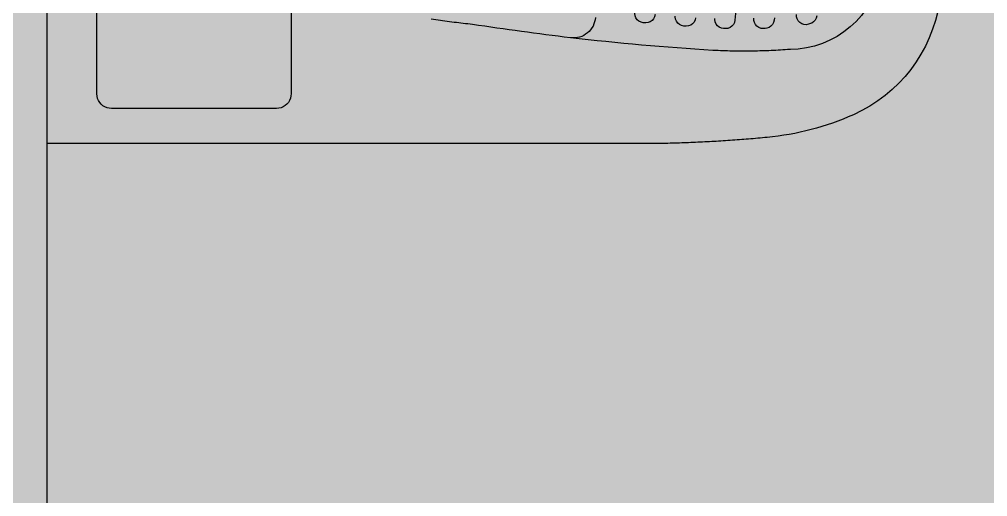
# Model space of a CAD drawing. Header units: metres. Extents: x -331 to 2982, y 362 to 2539.
# Drawn here: x 857.394 to 857.918, y 499.79 to 500.048 of the extents above; entities that cross this region are included whole.
import ezdxf

# ---------------------------------------------------------------- set-up
doc = ezdxf.new("R2010")
doc.units = ezdxf.units.M
doc.layers.get('0').update_dxf_attribs({"color": 251})
doc.layers.add('_salas', color=251, linetype='Continuous', plot=False)
for name, color, linetype in [('ALV', 251, 'Continuous'), ('SA-PAREDE', 251, 'Continuous'), ('SA-PV', 251, 'Continuous')]:
    doc.layers.add(name, color=color, linetype=linetype)

# ---------------------------------------------------------------- blocks, each defined once
blk = doc.blocks.new('TQ.03+CT.25_P')
at = {"lineweight": 30}
for p, q in [((300, 0), (-300, 0)), ((300, -329.09), (300, 0)), ((232.89, -208.93), (232.7, -207.7)), ((233.07, -210.17), (232.89, -208.93)), ((233.24, -211.4), (233.07, -210.17)), ((233.42, -212.64), (233.24, -211.4)), ((233.58, -213.87), (233.42, -212.64)), ((233.75, -215.12), (233.58, -213.87)), ((233.91, -216.36), (233.75, -215.12)), ((234.09, -217.59), (233.91, -216.36)), ((234.25, -218.83), (234.09, -217.59)), ((234.41, -220.08), (234.25, -218.83)), ((234.57, -221.31), (234.41, -220.08)), ((234.71, -222.55), (234.57, -221.31)), ((234.87, -223.8), (234.71, -222.55)), ((235.01, -225.04), (234.87, -223.8)), ((235.15, -226.29), (235.01, -225.04)), ((235.29, -227.52), (235.15, -226.29)), ((235.43, -228.76), (235.29, -227.52)), ((235.57, -230.01), (235.43, -228.76)), ((299.96, -330.63), (300, -329.38)), ((300, -329.38), (300, -329.08)), ((299.88, -335.62), (299.89, -334.37)), ((299.89, -334.37), (299.93, -333.12)), ((299.93, -333.12), (299.95, -331.87)), ((299.95, -331.87), (299.96, -330.63)), ((299.74, -340.62), (299.77, -339.38)), ((299.77, -339.38), (299.81, -338.13)), ((299.81, -338.13), (299.84, -336.88)), ((299.84, -336.88), (299.88, -335.62)), ((299.56, -345.63), (299.61, -344.37)), ((299.61, -344.37), (299.65, -343.12)), ((299.65, -343.12), (299.7, -341.87)), ((299.7, -341.87), (299.74, -340.62)), ((299.29, -351.87), (299.37, -350.62)), ((299.37, -350.62), (299.42, -349.37)), ((299.42, -349.37), (299.47, -348.11)), ((299.47, -348.11), (299.51, -346.86)), ((299.51, -346.86), (299.56, -345.63)), ((299.05, -356.86), (299.12, -355.61)), ((299.12, -355.61), (299.19, -354.36)), ((299.19, -354.36), (299.24, -353.1)), ((299.24, -353.1), (299.29, -351.87)), ((298.78, -361.85), (298.85, -360.6)), ((298.85, -360.6), (298.92, -359.35)), ((298.92, -359.35), (298.99, -358.11)), ((298.99, -358.11), (299.05, -356.86)), ((298.47, -366.85), (298.55, -365.59)), ((298.55, -365.59), (298.62, -364.34)), ((298.62, -364.34), (298.69, -363.11)), ((298.69, -363.11), (298.78, -361.85)), ((298.11, -371.84), (298.2, -370.58)), ((298.2, -370.58), (298.29, -369.33)), ((298.29, -369.33), (298.38, -368.08)), ((298.38, -368.08), (298.47, -366.85)), ((297.64, -378.06), (297.74, -376.81)), ((297.74, -376.81), (297.83, -375.58)), ((297.83, -375.58), (297.94, -374.32)), ((297.94, -374.32), (298.02, -373.07)), ((298.02, -373.07), (298.11, -371.84)), ((297.21, -383.04), (297.34, -381.8)), ((297.34, -381.8), (297.44, -380.55)), ((297.44, -380.55), (297.53, -379.3)), ((297.53, -379.3), (297.64, -378.06)), ((296.77, -388.03), (296.88, -386.78)), ((296.88, -386.78), (297, -385.52)), ((297, -385.52), (297.11, -384.29)), ((297.11, -384.29), (297.21, -383.04)), ((296.65, -389.26), (296.77, -388.03))]:
    blk.add_line(p, q, dxfattribs=at)
for points in [[(216.11, -132.01), (273, -132.01), (274.23, -131.9), (275.45, -131.62), (276.61, -131.14), (277.67, -130.51), (278.62, -129.7), (279.43, -128.75), (280.09, -127.7), (280.58, -126.54), (280.88, -125.34), (281, -124.11), (281, -124), (281, -34.91), (280.9, -33.65), (280.62, -32.46), (280.14, -31.29), (279.49, -30.23), (278.69, -29.28), (277.74, -28.47), (276.68, -27.8), (275.54, -27.32), (274.34, -27.02), (273.08, -26.9), (273, -26.9), (0, -26.9)], [(234.61, -322.37), (234.35, -321.15), (233.8, -320.04), (232.99, -319.1), (231.97, -318.38), (230.8, -317.94), (229.57, -317.8), (229.22, -317.82)], [(230.13, -328.74), (231.35, -328.49), (232.46, -327.94), (233.4, -327.13), (234.12, -326.12), (234.56, -324.96), (234.72, -323.73), (234.7, -323.32), (234.61, -322.35)], [(231.9, -350.62), (233.11, -350.38), (234.23, -349.83), (235.16, -349.02), (235.88, -348.01), (236.32, -346.85), (236.48, -345.62), (236.47, -345.28), (236.39, -344.29), (236.15, -343.08), (235.62, -341.95), (234.82, -340.99), (233.82, -340.27), (232.66, -339.81), (231.42, -339.65), (230.98, -339.67)], [(237.72, -388.27), (237.75, -387.24), (237.65, -386.01), (237.24, -384.84), (236.55, -383.82), (235.62, -382.97), (234.52, -382.41), (233.33, -382.11), (232.23, -382.11)], [(233.27, -393.06), (234.47, -392.78), (235.57, -392.2), (236.5, -391.37), (237.19, -390.35), (237.61, -389.18), (237.72, -388.28)], [(231.93, -393.22), (233.17, -393.08), (233.25, -393.08)], [(230.93, -416.15), (232.13, -415.85), (233.22, -415.27), (234.14, -414.44), (234.82, -413.42), (235.05, -412.85), (235.46, -411.65), (235.48, -411.62), (235.69, -410.4), (235.6, -409.17), (235.21, -407.99), (234.54, -406.95), (233.63, -406.1), (232.55, -405.5), (231.35, -405.18), (230.12, -405.18)]]:
    blk.add_lwpolyline(points, dxfattribs=at)
for points in [[(249.07, -401.92), (249.07, -401.55), (249.15, -400.3), (249.24, -399.06), (249.33, -397.81), (249.42, -396.56), (249.49, -395.3), (249.56, -394.07), (249.61, -392.82), (249.68, -391.56), (249.74, -390.31), (249.79, -389.08), (249.82, -387.82), (249.86, -386.57), (249.89, -385.32), (249.93, -384.07), (249.95, -382.82), (249.98, -381.56), (250, -380.33), (250, -379.08), (250, -377.82), (250.02, -376.57), (250, -375.32), (250, -374.07), (249.98, -372.81), (249.96, -371.58), (249.95, -370.33), (249.91, -369.07), (249.88, -367.82), (249.84, -366.57), (249.81, -365.32), (249.75, -364.08), (249.7, -362.83), (249.65, -361.58), (249.59, -360.33), (249.58, -359.92, 0.013001), (242.77, -282.94)], [(0.04, -385.37, 0.019439), (233.25, -371.93), (234.47, -371.67), (235.57, -371.1), (236.5, -370.29), (237.21, -369.27), (237.65, -368.1), (237.77, -366.87), (237.77, -366.8), (237.74, -365.79), (237.54, -364.56), (237.05, -363.43), (236.29, -362.44), (235.32, -361.68), (234.17, -361.17), (232.96, -360.96), (232.27, -361)], [(0, -466.9, 0.035226), (206.41, -451.01, 0.371437), (249.07, -401.55)]]:
    blk.add_lwpolyline(points, format="xyb", dxfattribs=at)
for centre, radius, start, end in [((-1831.13, -537.94), 2089.52, 7.00947, 8.47439), ((230.86, -284.52), 12.01, 274.3444, 6.5998), ((147.88, -375.05), 149.45, 335.9522, 354.5436), ((211.3, -403.44), 79.97, 278.7637, 336.0051)]:
    blk.add_arc(centre, radius, start, end, dxfattribs=at)

msp = doc.modelspace()

# ---------------------------------------------------------------- hatches: boundary and pattern name
at = {"layer": '_salas', "transparency": 33554559}
h = msp.add_hatch(color=256, dxfattribs=at)
h.dxf.hatch_style = 1
h.paths.add_polyline_path([(866.834, 485.93143), (866.834, 543.23143), (854.159, 543.23143), (854.159, 542.85643), (854.159, 494.40643), (852.509, 494.40643), (852.509, 499.95643), (844.91238, 499.95643), (844.91238, 498.65643), (842.959, 498.65643), (842.959, 499.95643), (823.409, 499.95643), (823.409, 492.60643), (824.559, 492.60643), (824.559, 491.70643), (823.54634, 491.70643), (823.54634, 489.80643), (818.009, 489.80643), (818.009, 489.90643), (814.609, 489.90643), (814.609, 491.70643), (816.41592, 491.70643), (816.41592, 494.65643), (803.98281, 494.65643), (803.98281, 486.30643), (802.034, 486.30643), (802.034, 486.53143), (798.959, 486.53143), (798.959, 485.93143)])

# ---------------------------------------------------------------- linework, layer by layer
at = {"layer": 'ALV'}
msp.add_line((857.409, 498.7548), (857.409, 502.40643), dxfattribs=at)
at = {"layer": 'SA-PAREDE'}
msp.add_lwpolyline([(857.409, 498.7548), (857.409, 502.40643)], dxfattribs=at)

# ---------------------------------------------------------------- block references
at = {"layer": 'SA-PV', "xscale": -0.001, "yscale": 0.001, "zscale": 0.001, "rotation": 90}
msp.add_blockref('TQ.03+CT.25_P', (857.409, 500.28061), dxfattribs=at)

doc.saveas('drawing.dxf')
